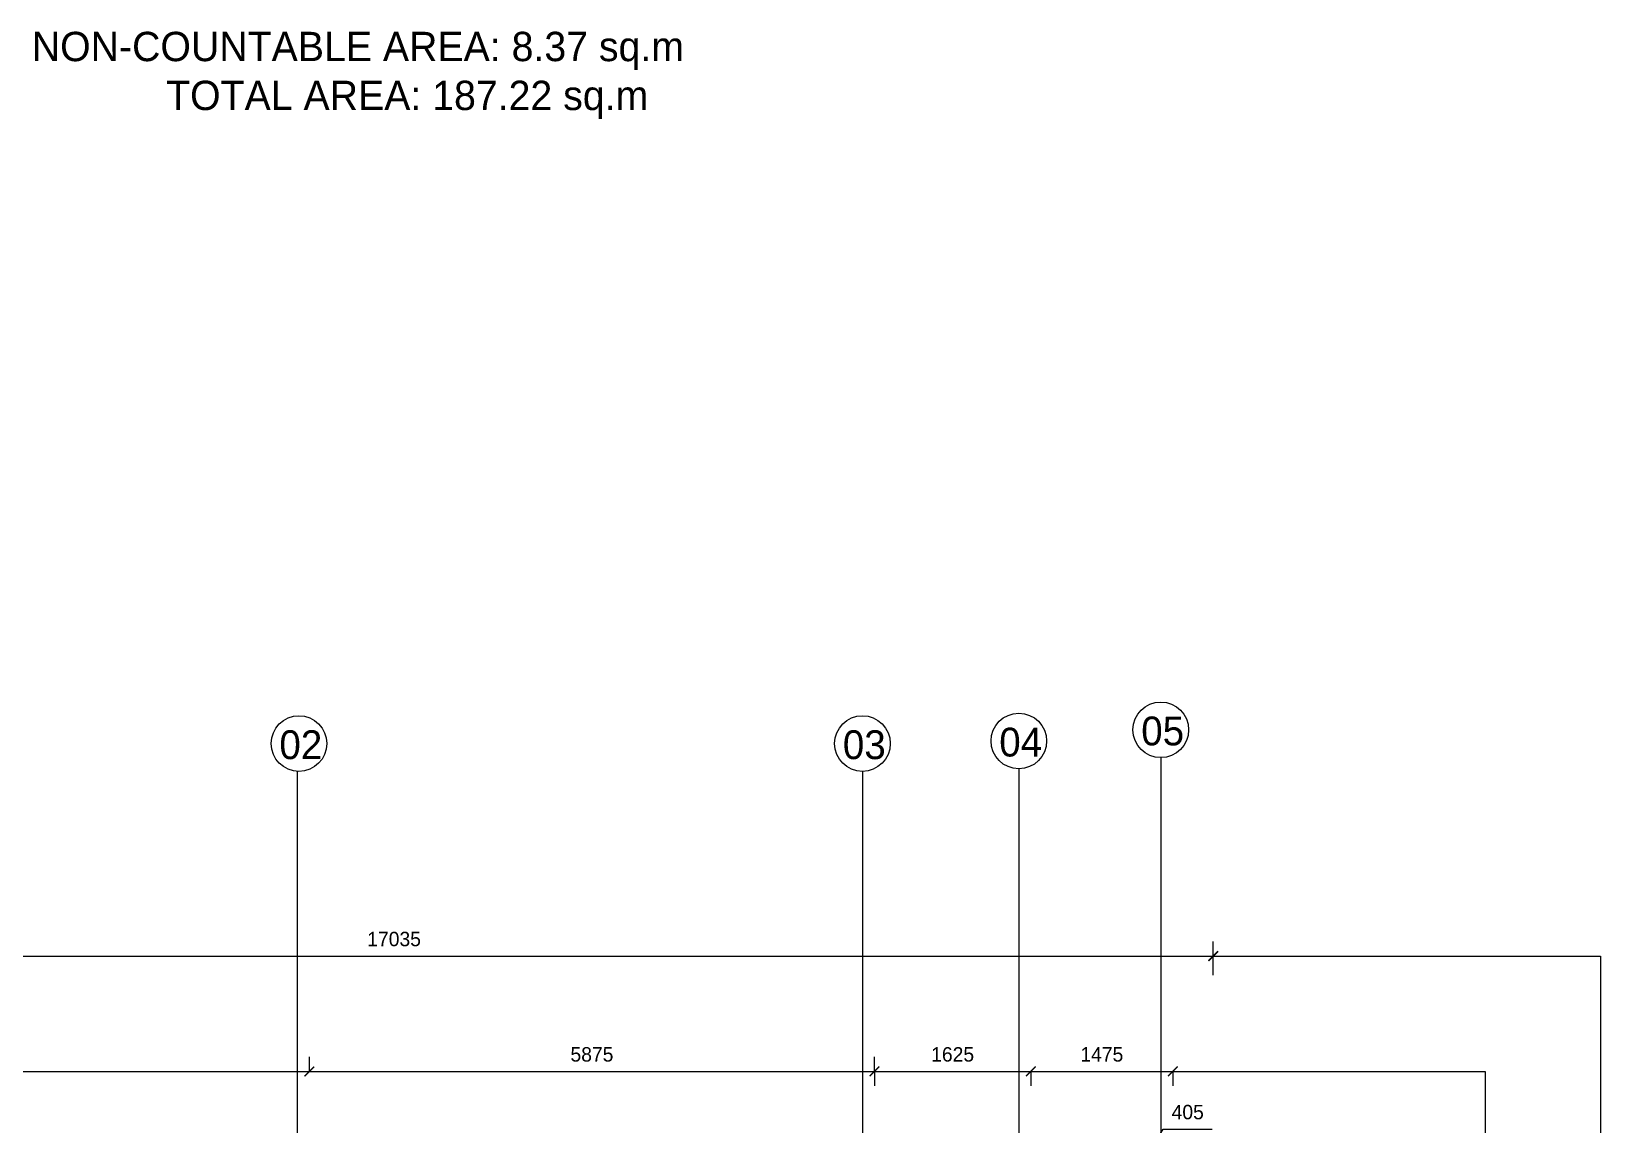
# Model space of a CAD drawing. Header units: millimetres. Extents: x 173236 to 801264, y -94969 to 615039.
# Drawn here: x 640885 to 657200, y 141718 to 153089 of the extents above; entities that cross this region are included whole.
import ezdxf
from ezdxf.enums import TextEntityAlignment as Align

# ---------------------------------------------------------------- set-up
doc = ezdxf.new("R2010")
doc.units = ezdxf.units.MM
doc.header["$MEASUREMENT"] = 0
doc.header["$PDMODE"] = 2
doc.layers.add('00-Def-points', color=7, linetype='Continuous', plot=False)
for name, color, linetype in [('VOX-A-ANNO-DIMS', 160, 'Continuous'), ('VOX-A-ANNO-GRID', 253, 'Continuous'), ('VOX-A-ANNO-GRID-LINE', 254, 'Continuous'), ('VOX-A-ANNO-TEXT', 30, 'Continuous')]:
    doc.layers.add(name, color=color, linetype=linetype)
doc.styles.add('1.5 mm Rotis Annotative', font='', dxfattribs={"height": 1.5})
doc.styles.add('2.5 mm Rotis Annotative (IM)', font='', dxfattribs={"height": 0.1})
doc.styles.get('1.5 mm Rotis Annotative').set_extended_font_data('Rotis Sans Serif')
doc.styles.get('2.5 mm Rotis Annotative (IM)').set_extended_font_data('Rotis Sans Serif')
doc.dimstyles.new('1.5 mm Rotis Annotative', dxfattribs={"dimtxt": 1.5, "dimasz": 1, "dimexe": 1.5, "dimexo": 0, "dimgap": 1, "dimtad": 1, "dimdec": 0, "dimrnd": 5, "dimzin": 0, "dimdsep": 46, "dimtxsty": '1.5 mm Rotis Annotative', "dimblk": 'ARCHTICK', "dimcen": 0.09, "dimdle": 1, "dimadec": 0, "dimazin": 0, "dimtfac": 1, "dimtdec": 0, "dimtofl": 0, "dimtmove": 1, "dimatfit": 3, "dimfxl": 2, "dimfxlon": 1, "dimtolj": 1, "dimtzin": 0, "dimarcsym": 0})

# ---------------------------------------------------------------- blocks, each defined once
blk = doc.blocks.new('VOX-A-GRID-TAG')
at = {"layer": 'VOX-A-ANNO-GRID'}
blk.add_circle((0, 0), 1.447, dxfattribs=at)
at = {"layer": 'VOX-A-ANNO-GRID', "style": '1.5 mm Rotis Annotative'}
blk.add_attdef('O1', text='', height=1.5, dxfattribs=at).set_placement((0.097, -0.81), align=Align.CENTER)
blk = doc.blocks.new('dd')
at = {"layer": 'VOX-A-ANNO-GRID-LINE', "transparency": 33554610}
for p, q in [((720703, 167663), (720703, 143734)), ((711726, 167520), (711726, 143590)), ((717601, 167520), (717601, 143591)), ((719227, 167547), (719227, 143618))]:
    blk.add_line(p, q, dxfattribs=at)
at = {"xscale": 199.8152530431017, "yscale": 199.8152530431017, "zscale": 199.8152530431017}
for p, values in [((720703, 167952), {'O1': '05'}), ((711743, 167809), {'O1': '02'}), ((717601, 167809), {'O1': '03'}), ((719227, 167836), {'O1': '04'})]:
    blk.add_blockref('VOX-A-GRID-TAG', p, dxfattribs=at).add_auto_attribs(values)
blk = doc.blocks.new('_ArchTick')
at = {"color": 0, "linetype": 'ByBlock', "const_width": 0.15}
blk.add_lwpolyline([(-0.5, -0.5), (0.5, 0.5)], dxfattribs=at)
blk = doc.blocks.new('*D474')
at = {"layer": 'Defpoints', "color": 0, "transparency": 16777216}
for p in [(636464, 176189), (643775, 176189), (643775, 176189)]:
    blk.add_point(p, dxfattribs=at)
at = {"layer": 'VOX-A-ANNO-DIMS', "color": 0, "lineweight": -2, "transparency": 16777216}
for p, q in [((636464, 176189), (636464, 176339)), ((643775, 176189), (643775, 176339)), ((636364, 176189), (643875, 176189))]:
    blk.add_line(p, q, dxfattribs=at)
at = {"layer": 'VOX-A-ANNO-DIMS', "color": 0, "lineweight": -2, "transparency": 16777216, "xscale": 100, "yscale": 100, "zscale": 100, "rotation": 180}
blk.add_blockref('_ArchTick', (636464, 176189), dxfattribs=at)
at = {"layer": 'VOX-A-ANNO-DIMS', "color": 0, "lineweight": -2, "transparency": 16777216, "xscale": 100, "yscale": 100, "zscale": 100}
blk.add_blockref('_ArchTick', (643775, 176189), dxfattribs=at)
at = {"layer": 'VOX-A-ANNO-DIMS', "color": 0, "transparency": 16777216, "insert": (640120, 176365), "char_height": 150, "attachment_point": 5, "style": '1.5 mm Rotis Annotative'}
blk.add_mtext('\\A1;7310', dxfattribs=at)
blk = doc.blocks.new('*D475')
at = {"layer": 'Defpoints', "color": 0, "transparency": 16777216}
for p in [(643775, 176189), (649651, 176189), (649651, 176189)]:
    blk.add_point(p, dxfattribs=at)
at = {"layer": 'VOX-A-ANNO-DIMS', "color": 0, "lineweight": -2, "transparency": 16777216}
for p, q in [((643775, 176189), (643775, 176339)), ((649651, 176189), (649651, 176339)), ((643675, 176189), (649751, 176189))]:
    blk.add_line(p, q, dxfattribs=at)
at = {"layer": 'VOX-A-ANNO-DIMS', "color": 0, "lineweight": -2, "transparency": 16777216, "xscale": 100, "yscale": 100, "zscale": 100, "rotation": 180}
blk.add_blockref('_ArchTick', (643775, 176189), dxfattribs=at)
at = {"layer": 'VOX-A-ANNO-DIMS', "color": 0, "lineweight": -2, "transparency": 16777216, "xscale": 100, "yscale": 100, "zscale": 100}
blk.add_blockref('_ArchTick', (649651, 176189), dxfattribs=at)
at = {"layer": 'VOX-A-ANNO-DIMS', "color": 0, "transparency": 16777216, "insert": (646713, 176365), "char_height": 150, "attachment_point": 5, "style": '1.5 mm Rotis Annotative'}
blk.add_mtext('\\A1;5875', dxfattribs=at)
blk = doc.blocks.new('*D476')
at = {"layer": 'Defpoints', "color": 0, "transparency": 16777216}
for p in [(649651, 176189), (651276, 176189), (651276, 176189)]:
    blk.add_point(p, dxfattribs=at)
at = {"layer": 'VOX-A-ANNO-DIMS', "color": 0, "lineweight": -2, "transparency": 16777216}
for p, q in [((649551, 176189), (651376, 176189)), ((649651, 176189), (649651, 176039)), ((651276, 176189), (651276, 176039))]:
    blk.add_line(p, q, dxfattribs=at)
at = {"layer": 'VOX-A-ANNO-DIMS', "color": 0, "lineweight": -2, "transparency": 16777216, "xscale": 100, "yscale": 100, "zscale": 100, "rotation": 180}
blk.add_blockref('_ArchTick', (649651, 176189), dxfattribs=at)
at = {"layer": 'VOX-A-ANNO-DIMS', "color": 0, "lineweight": -2, "transparency": 16777216, "xscale": 100, "yscale": 100, "zscale": 100}
blk.add_blockref('_ArchTick', (651276, 176189), dxfattribs=at)
at = {"layer": 'VOX-A-ANNO-DIMS', "color": 0, "transparency": 16777216, "insert": (650463, 176365), "char_height": 150, "attachment_point": 5, "style": '1.5 mm Rotis Annotative'}
blk.add_mtext('\\A1;1625', dxfattribs=at)
blk = doc.blocks.new('*D477')
at = {"layer": 'Defpoints', "color": 0, "transparency": 16777216}
for p in [(651276, 176189), (652752, 176189), (652752, 176189)]:
    blk.add_point(p, dxfattribs=at)
at = {"layer": 'VOX-A-ANNO-DIMS', "color": 0, "lineweight": -2, "transparency": 16777216}
for p, q in [((651176, 176189), (652852, 176189)), ((651276, 176189), (651276, 176039)), ((652752, 176189), (652752, 176039))]:
    blk.add_line(p, q, dxfattribs=at)
at = {"layer": 'VOX-A-ANNO-DIMS', "color": 0, "lineweight": -2, "transparency": 16777216, "xscale": 100, "yscale": 100, "zscale": 100, "rotation": 180}
blk.add_blockref('_ArchTick', (651276, 176189), dxfattribs=at)
at = {"layer": 'VOX-A-ANNO-DIMS', "color": 0, "lineweight": -2, "transparency": 16777216, "xscale": 100, "yscale": 100, "zscale": 100}
blk.add_blockref('_ArchTick', (652752, 176189), dxfattribs=at)
at = {"layer": 'VOX-A-ANNO-DIMS', "color": 0, "transparency": 16777216, "insert": (652014, 176365), "char_height": 150, "attachment_point": 5, "style": '1.5 mm Rotis Annotative'}
blk.add_mtext('\\A1;1475', dxfattribs=at)
blk = doc.blocks.new('*D438')
at = {"layer": 'Defpoints', "color": 0, "transparency": 16777216}
for p in [(653173, 177389), (636139, 171886), (653173, 171886)]:
    blk.add_point(p, dxfattribs=at)
at = {"layer": 'VOX-A-ANNO-DIMS', "color": 0, "lineweight": -2, "transparency": 16777216}
for p, q in [((636139, 177189), (636139, 177539)), ((653173, 177189), (653173, 177539)), ((636039, 177389), (653273, 177389))]:
    blk.add_line(p, q, dxfattribs=at)
at = {"layer": 'VOX-A-ANNO-DIMS', "color": 0, "lineweight": -2, "transparency": 16777216, "xscale": 100, "yscale": 100, "zscale": 100, "rotation": 180}
blk.add_blockref('_ArchTick', (636139, 177389), dxfattribs=at)
at = {"layer": 'VOX-A-ANNO-DIMS', "color": 0, "lineweight": -2, "transparency": 16777216, "xscale": 100, "yscale": 100, "zscale": 100}
blk.add_blockref('_ArchTick', (653173, 177389), dxfattribs=at)
at = {"layer": 'VOX-A-ANNO-DIMS', "color": 0, "transparency": 16777216, "insert": (644656, 177565), "char_height": 150, "attachment_point": 5, "style": '1.5 mm Rotis Annotative'}
blk.add_mtext('\\A1;17035', dxfattribs=at)
blk = doc.blocks.new('*D507')
at = {"layer": 'Defpoints', "color": 0, "transparency": 16777216}
for p in [(652498, 174989), (652094, 169073), (652498, 168933)]:
    blk.add_point(p, dxfattribs=at)
at = {"layer": 'VOX-A-ANNO-DIMS', "color": 0, "lineweight": -2, "transparency": 16777216}
for p, q in [((652296, 174989), (652652, 175589)), ((652652, 175589), (653161, 175589)), ((652094, 174789), (652094, 175139)), ((652498, 174789), (652498, 175139)), ((651994, 174989), (652598, 174989))]:
    blk.add_line(p, q, dxfattribs=at)
at = {"layer": 'VOX-A-ANNO-DIMS', "color": 0, "lineweight": -2, "transparency": 16777216, "xscale": 100, "yscale": 100, "zscale": 100}
for p, rotation in [((652094, 174989), 180.00000000007), ((652498, 174989), 7.002309186710079e-11)]:
    blk.add_blockref('_ArchTick', p, dxfattribs=dict(at, rotation=rotation))
at = {"layer": 'VOX-A-ANNO-DIMS', "color": 0, "transparency": 16777216, "insert": (652907, 175765), "char_height": 150, "attachment_point": 5, "style": '1.5 mm Rotis Annotative'}
blk.add_mtext('\\A1;405', dxfattribs=at)
blk = doc.blocks.new('DIM')
at = {"layer": '00-Def-points'}
for points in [[(632074.5, 177389.1), (657199.6, 177389.1), (657199.6, 155864.9), (632074.5, 155864.9)], [(633274.5, 176189.1), (655999.6, 176189.1), (655999.6, 157064.9), (633274.5, 157064.9)]]:
    blk.add_lwpolyline(points, close=True, dxfattribs=at)
at = {"layer": 'VOX-A-ANNO-DIMS'}
for p1, p2, distance, picture, middle in [((636139.3, 171886.3), (653173.1, 171886.3), 5502.8, '*D438', (644656.2, 177565.3)), ((636464.3336, 176189.1145), (643774.7696, 176189.1145), 0, '*D474', (640119.5516, 176365.3101))]:
    dim = blk.add_aligned_dim(p1=p1, p2=p2, distance=distance, dimstyle='1.5 mm Rotis Annotative', dxfattribs=at)
    dim.commit()
    dim.dimension.update_dxf_attribs({"geometry": picture, "text_midpoint": middle})
for base, p1, p2, picture, middle in [((649650.6, 176189.1), (643774.8, 176189.1), (649650.6, 176189.1), '*D475', (646712.7, 176365.3)), ((651275.9, 176189.1), (649650.6, 176189.1), (651275.9, 176189.1), '*D476', (650463.3, 176365.3)), ((652752.1, 176189.1), (651275.9, 176189.1), (652752.1, 176189.1), '*D477', (652014, 176365.3))]:
    dim = blk.add_linear_dim(base=base, p1=p1, p2=p2, angle=180, dimstyle='1.5 mm Rotis Annotative', dxfattribs=at)
    dim.commit()
    dim.dimension.update_dxf_attribs({"geometry": picture, "text_midpoint": middle})
dim = blk.add_linear_dim(base=(652497.5, 174989.1), p1=(652093.9, 169072.6), p2=(652497.5, 168932.8), angle=180, dimstyle='1.5 mm Rotis Annotative', dxfattribs=at)
dim.commit()
dim.dimension.update_dxf_attribs({"geometry": '*D507', "text_midpoint": (652752.1, 175589.1), "dimtype": 128})

msp = doc.modelspace()

# ---------------------------------------------------------------- block references
msp.add_blockref('DIM', (0, -33917.2))
at = {"layer": 'VOX-A-ANNO-GRID-LINE'}
msp.add_blockref('dd', (-68075.9, -22127.2), dxfattribs=at)

# ---------------------------------------------------------------- texts
at = {"layer": 'VOX-A-ANNO-TEXT', "insert": (640889.1, 153084.9), "char_height": 305.196, "width": 7806.055, "attachment_point": 1, "style": '2.5 mm Rotis Annotative (IM)'}
msp.add_mtext('NON-COUNTABLE AREA: 8.37 sq.m\\P\\pxqc;TOTAL AREA: 187.22 sq.m', dxfattribs=at)

doc.saveas('drawing.dxf')
